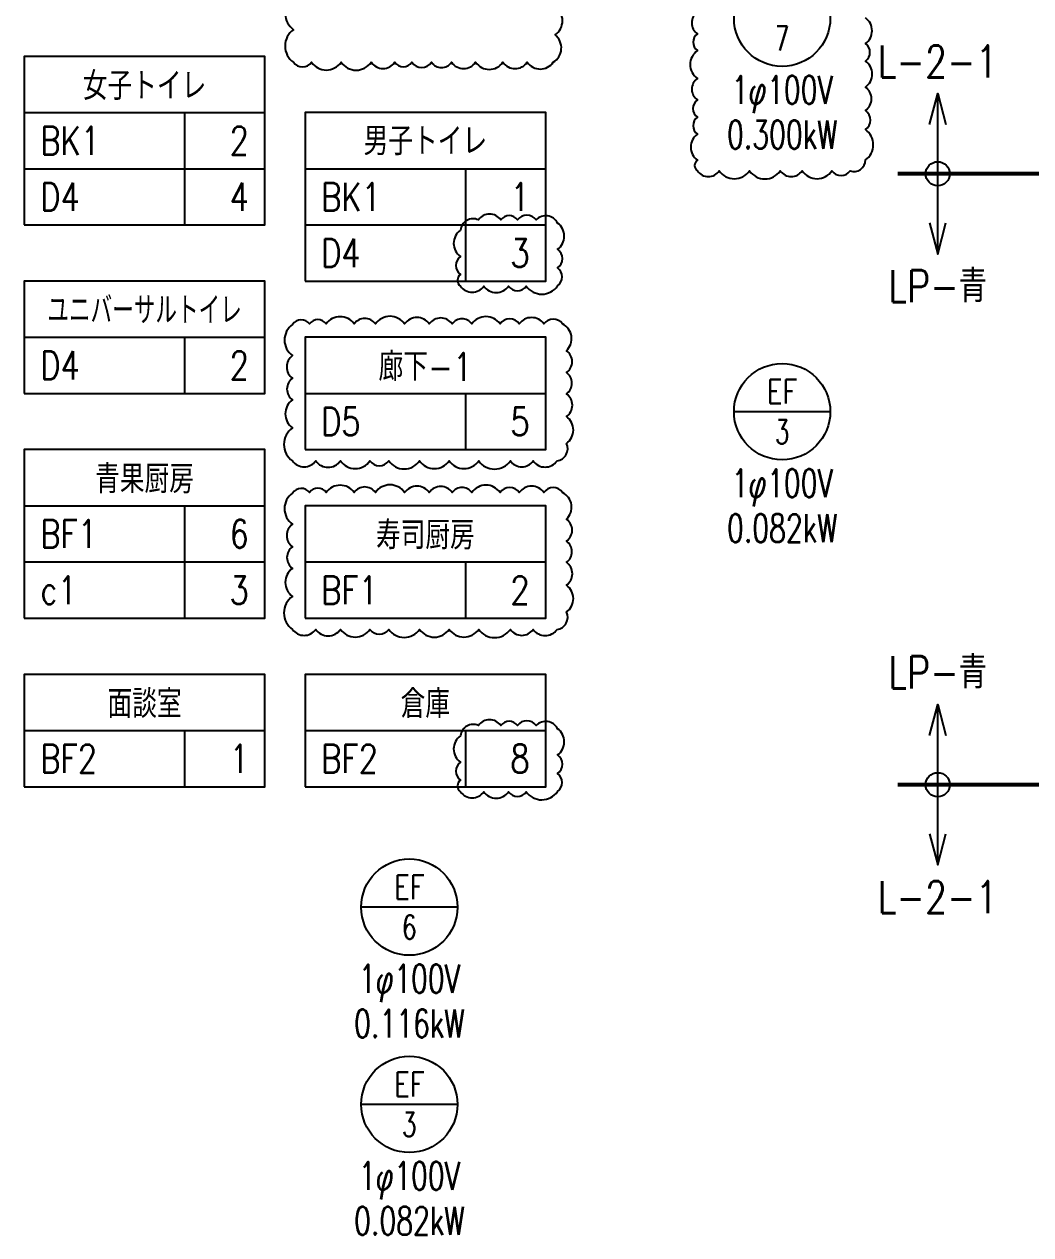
# Model space of a CAD drawing. Header units: millimetres. Extents: x 3999 to 176614, y 1464 to 57550.
# Drawn here: x 96715 to 109261, y 18767 to 33851 of the extents above; entities that cross this region are included whole.
import ezdxf
from ezdxf.enums import TextEntityAlignment as Align

# ---------------------------------------------------------------- set-up
doc = ezdxf.new("R2010")
doc.units = ezdxf.units.MM
doc.header["$LTSCALE"] = 0.2
doc.set_wipeout_variables(frame=1)
doc.linetypes.add('PHANTOM', pattern=[63.5, 31.75, -6.35, 6.35, -6.35, 6.35, -6.35])
for name, color, linetype in [('1_文字', 3, 'Continuous'), ('1_機器番号', 3, 'Continuous'), ('1_電源区画', 4, 'Continuous')]:
    doc.layers.add(name, color=color, linetype=linetype)
doc.layers.add('1_追加変更', color=10, linetype='Continuous', plot=False)
doc.styles.get("Standard").update_dxf_attribs({"font": 'simplex.shx', "width": 0.8, "bigfont": 'extfont2.shx'})

msp = doc.modelspace()

# ---------------------------------------------------------------- linework, layer by layer
at = {"layer": '1_文字', "lineweight": -3}
for p, q in [((96715, 32750), (99715, 32750)), ((98715, 32750), (98715, 31350)), ((96715, 32050), (99715, 32050)), ((100215, 32050), (103215, 32050)), ((102215, 32050), (102215, 30650)), ((100215, 31350), (103215, 31350)), ((96715, 29950), (99715, 29950)), ((98715, 29950), (98715, 29250)), ((96715, 27850), (99715, 27850)), ((98715, 27850), (98715, 26450)), ((96715, 27150), (99715, 27150)), ((100215, 27150), (103215, 27150)), ((102215, 27150), (102215, 26450)), ((96715, 25050), (99715, 25050)), ((98715, 25050), (98715, 24350)), ((100215, 25050), (103215, 25050)), ((102215, 25050), (102215, 24350))]:
    msp.add_line(p, q, dxfattribs=at)
for points in [[(96715, 31350), (99715, 31350), (99715, 33450), (96715, 33450)], [(100215, 30650), (103215, 30650), (103215, 32750), (100215, 32750)], [(96715, 29250), (99715, 29250), (99715, 30650), (96715, 30650)], [(96715, 26450), (99715, 26450), (99715, 28550), (96715, 28550)], [(100215, 26450), (103215, 26450), (103215, 27850), (100215, 27850)], [(96715, 24350), (99715, 24350), (99715, 25750), (96715, 25750)], [(100215, 24350), (103215, 24350), (103215, 25750), (100215, 25750)]]:
    msp.add_lwpolyline(points, close=True, dxfattribs=at)
at = {"layer": '1_追加変更'}
msp.add_lwpolyline([(100072, 34172, 0.520567), (100072, 33782, 0.520567), (100072, 33376, 0.520567), (100295, 33376, 0.520567), (100664, 33376, 0.520567), (101040, 33376, 0.520567), (101335, 33376, 0.520567), (101548, 33376, 0.520567), (101790, 33376, 0.520567), (102041, 33376, 0.520567), (102342, 33376, 0.520567), (102682, 33376, 0.520567), (102985, 33376, 0.520567), (103310, 33376, 0.520567), (103332, 33717, 0.520567), (103332, 34072, 0.520567)], format="xyb", dxfattribs=at)
for points in [[(102153, 30587, 0.520567), (102443, 30587, 0.520567), (102753, 30587, 0.520567), (102972, 30587, 0.520567), (103362, 30590, 0.520567), (103362, 30814, 0.520567), (103362, 31046, 0.520567), (103362, 31373, 0.520567), (103096, 31412, 0.520567), (102864, 31412, 0.520567), (102655, 31412, 0.520567), (102376, 31412, 0.520567), (102153, 31284, 0.520567), (102153, 30956, 0.520567), (102153, 30732, 0.520567)], [(100060, 26310, 0.520567), (100348, 26310, 0.520567), (100657, 26310, 0.520567), (101025, 26310, 0.520567), (101258, 26310, 0.520567), (101642, 26310, 0.520567), (102012, 26310, 0.520567), (102380, 26310, 0.520567), (102775, 26310, 0.520567), (103059, 26310, 0.520567), (103357, 26310, 0.520567), (103473, 26527, 0.520567), (103473, 26861, 0.520567), (103473, 27146, 0.520567), (103473, 27410, 0.520567), (103473, 27683, 0.520567), (103425, 28016, 0.520567), (103192, 28016, 0.520567), (102886, 28016, 0.520567), (102646, 28016, 0.520567), (102295, 28016, 0.520567), (102050, 28016, 0.520567), (101764, 28016, 0.520567), (101457, 28016, 0.520567), (101092, 28016, 0.520567), (100827, 28016, 0.520567), (100479, 28016, 0.520567), (100271, 28016, 0.520567), (100060, 28009, 0.520567), (100060, 27621, 0.520567), (100060, 27339, 0.520567), (100060, 27071, 0.520567), (100060, 26721, 0.520567)], [(102153, 24287, 0.520567), (102443, 24287, 0.520567), (102753, 24287, 0.520567), (102972, 24287, 0.520567), (103362, 24290, 0.520567), (103362, 24514, 0.520567), (103362, 24746, 0.520567), (103362, 25073, 0.520567), (103096, 25112, 0.520567), (102864, 25112, 0.520567), (102655, 25112, 0.520567), (102376, 25112, 0.520567), (102153, 24984, 0.520567), (102153, 24656, 0.520567), (102153, 24432, 0.520567)]]:
    msp.add_lwpolyline(points, format="xyb", close=True, dxfattribs=at)
at = {"layer": '1_電源区画'}
for p, q in [((108101, 30987), (108101, 32987)), ((108101, 23375), (108101, 25375))]:
    msp.add_line(p, q, dxfattribs=at)
for points in [[(107997, 32601), (108101, 32987), (108204, 32601)], [(107997, 31374), (108101, 30987), (108204, 31374)], [(107997, 24988), (108101, 25375), (108204, 24988)], [(107997, 23761), (108101, 23375), (108204, 23761)]]:
    msp.add_lwpolyline(points, dxfattribs=at)
at = {"layer": '1_電源区画', "linetype": 'PHANTOM', "const_width": 50}
msp.add_lwpolyline([(107601, 24375), (113101, 24375), (113101, 31987), (107601, 31987)], dxfattribs=at)
at = {"layer": '1_電源区画'}
for centre in [(108101, 31987), (108101, 24375)]:
    msp.add_circle(centre, 150, dxfattribs=at)

# ---------------------------------------------------------------- texts
at = {"layer": '1_文字', "lineweight": -3}
for s, width, p in [('女子トイレ', 0.8, (98215, 33100)), ('男子トイレ', 0.8, (101715, 32400)), ('ユニバーサルトイレ', 0.7, (98215, 30300)), ('青果厨房', 0.8, (98215, 28200)), ('寿司厨房', 0.8, (101715, 27500)), ('面談室', 0.8, (98215, 25400)), ('倉庫', 0.8, (101715, 25400))]:
    msp.add_text(s, height=350, dxfattribs=dict(at, width=width)).set_placement(p, align=Align.MIDDLE)
at = {"layer": '1_文字', "lineweight": -3, "width": 0.8}
for s, p in [('BK1', (96915, 32225)), ('D4', (96915, 31525)), ('BK1', (100415, 31525)), ('D4', (100415, 30825)), ('D4', (96915, 29425)), ('BF1', (96915, 27325)), ('c1', (96915, 26625)), ('BF1', (100415, 26625)), ('BF2', (96915, 24525)), ('BF2', (100415, 24525))]:
    msp.add_text(s, height=350, dxfattribs=at).set_placement(p)
for s, p in [('2', (99515, 32225)), ('4', (99515, 31525)), ('1', (103015, 31525)), ('3', (103015, 30825)), ('2', (99515, 29425)), ('6', (99515, 27325)), ('3', (99515, 26625)), ('2', (103015, 26625)), ('1', (99515, 24525)), ('8', (103015, 24525))]:
    msp.add_text(s, height=350, dxfattribs=at).set_placement(p, align=Align.RIGHT)
at = {"layer": '1_機器番号', "width": 0.7}
for s, p in [('1φ100V', (106162, 32975)), ('0.300kW', (106162, 32475)), ('0.082kW', (106162, 27573)), ('0.116kW', (101515, 21400)), ('0.082kW', (101515, 18942))]:
    msp.add_text(s, height=350, dxfattribs=at).set_placement(p, align=Align.MIDDLE)
at = {"layer": '1_電源区画', "width": 0.8}
for s, p in [('L-2-1', (108101, 33387)), ('LP-青', (108101, 30587)), ('LP-青', (108101, 25775)), ('L-2-1', (108101, 22975))]:
    msp.add_text(s, height=400, dxfattribs=at).set_placement(p, align=Align.MIDDLE_CENTER)

# ---------------------------------------------------------------- wipeouts: each hides what was drawn before it
for points in [[(100115, 30050), (103315, 30050), (103315, 28450), (100115, 28450)], [(106118, 29723), (106030, 29712), (105945, 29690), (105863, 29658), (105786, 29615), (105715, 29563), (105650, 29503), (105594, 29435), (105547, 29361), (105509, 29281), (105482, 29197), (105466, 29111), (105460, 29023), (105466, 28935), (105482, 28849), (105509, 28765), (105547, 28685), (105594, 28611), (105650, 28543), (105715, 28483), (105786, 28431), (105863, 28388), (105945, 28356), (106030, 28334), (106118, 28323), (106206, 28323), (106293, 28334), (106378, 28356), (106460, 28388), (106537, 28431), (106609, 28483), (106673, 28543), (106729, 28611), (106776, 28685), (106814, 28765), (106841, 28849), (106857, 28935), (106863, 29023), (106857, 29111), (106841, 29197), (106814, 29281), (106776, 29361), (106729, 29435), (106673, 29503), (106609, 29563), (106537, 29615), (106460, 29658), (106378, 29690), (106293, 29712), (106206, 29723)], [(101471, 23550), (101384, 23539), (101298, 23517), (101216, 23484), (101139, 23442), (101068, 23390), (101004, 23330), (100948, 23262), (100900, 23188), (100863, 23108), (100836, 23024), (100819, 22938), (100814, 22850), (100819, 22762), (100836, 22675), (100863, 22592), (100900, 22512), (100948, 22438), (101004, 22370), (101068, 22309), (101139, 22258), (101216, 22215), (101298, 22183), (101384, 22161), (101471, 22150), (101559, 22150), (101646, 22161), (101732, 22183), (101814, 22215), (101891, 22258), (101962, 22309), (102026, 22370), (102082, 22438), (102130, 22512), (102167, 22592), (102194, 22675), (102211, 22762), (102216, 22850), (102211, 22938), (102194, 23024), (102167, 23108), (102130, 23188), (102082, 23262), (102026, 23330), (101962, 23390), (101891, 23442), (101814, 23484), (101732, 23517), (101646, 23539), (101559, 23550)], [(101471, 21092), (101384, 21081), (101298, 21059), (101216, 21027), (101139, 20984), (101068, 20933), (101004, 20872), (100948, 20804), (100900, 20730), (100863, 20650), (100836, 20567), (100819, 20480), (100814, 20392), (100819, 20304), (100836, 20218), (100863, 20134), (100900, 20054), (100948, 19980), (101004, 19912), (101068, 19852), (101139, 19800), (101216, 19757), (101298, 19725), (101384, 19703), (101471, 19692), (101559, 19692), (101646, 19703), (101732, 19725), (101814, 19757), (101891, 19800), (101962, 19852), (102026, 19912), (102082, 19980), (102130, 20054), (102167, 20134), (102194, 20218), (102211, 20304), (102216, 20392), (102211, 20480), (102194, 20567), (102167, 20650), (102130, 20730), (102082, 20804), (102026, 20872), (101962, 20933), (101891, 20984), (101814, 21027), (101732, 21059), (101646, 21081), (101559, 21092)]]:
    msp.add_wipeout(points)

# ---------------------------------------------------------------- next in the draw order: linework, layer by layer
at = {"layer": '1_文字', "lineweight": -3}
for p, q in [((100215, 29250), (103215, 29250)), ((102215, 29250), (102215, 28550))]:
    msp.add_line(p, q, dxfattribs=at)
msp.add_lwpolyline([(100215, 28550), (103215, 28550), (103215, 29950), (100215, 29950)], close=True, dxfattribs=at)
at = {"layer": '1_機器番号'}
for p, q in [((106762, 29023), (105562, 29023)), ((102115, 22850), (100915, 22850)), ((102115, 20392), (100915, 20392))]:
    msp.add_line(p, q, dxfattribs=at)
for centre in [(106162, 29023), (101515, 22850), (101515, 20392)]:
    msp.add_circle(centre, 600, dxfattribs=at)
at = {"layer": '1_追加変更'}
msp.add_lwpolyline([(100060, 28410, 0.520567), (100348, 28410, 0.520567), (100657, 28410, 0.520567), (101025, 28410, 0.520567), (101258, 28410, 0.520567), (101642, 28410, 0.520567), (102012, 28410, 0.520567), (102380, 28410, 0.520567), (102775, 28410, 0.520567), (103059, 28410, 0.520567), (103357, 28410, 0.520567), (103473, 28627, 0.520567), (103473, 28961, 0.520567), (103473, 29246, 0.520567), (103473, 29510, 0.520567), (103473, 29783, 0.520567), (103425, 30116, 0.520567), (103192, 30116, 0.520567), (102886, 30116, 0.520567), (102646, 30116, 0.520567), (102295, 30116, 0.520567), (102050, 30116, 0.520567), (101764, 30116, 0.520567), (101457, 30116, 0.520567), (101092, 30116, 0.520567), (100827, 30116, 0.520567), (100479, 30116, 0.520567), (100271, 30116, 0.520567), (100060, 30109, 0.520567), (100060, 29721, 0.520567), (100060, 29439, 0.520567), (100060, 29171, 0.520567), (100060, 28821, 0.520567)], format="xyb", close=True, dxfattribs=at)

# ---------------------------------------------------------------- next in the draw order: texts
at = {"layer": '1_文字', "lineweight": -3, "width": 0.8}
msp.add_text('廊下-1', height=350, dxfattribs=at).set_placement((101715, 29600), align=Align.MIDDLE)
msp.add_text('D5', height=350, dxfattribs=at).set_placement((100415, 28725))
msp.add_text('5', height=350, dxfattribs=at).set_placement((103015, 28725), align=Align.RIGHT)
at = {"layer": '1_機器番号'}
for s, width, p in [('EF', 0.8, (106162, 29273)), ('3', 0.7, (106162, 28773)), ('EF', 0.8, (101515, 23100)), ('6', 0.7, (101515, 22600)), ('EF', 0.8, (101515, 20642)), ('3', 0.7, (101515, 20142))]:
    msp.add_text(s, height=300, dxfattribs=dict(at, width=width)).set_placement(p, align=Align.MIDDLE_CENTER)
at = {"layer": '1_機器番号', "width": 0.7}
for p in [(106162, 28073), (101515, 21900), (101515, 19442)]:
    msp.add_text('1φ100V', height=350, dxfattribs=at).set_placement(p, align=Align.MIDDLE)

# ---------------------------------------------------------------- next in the draw order: wipeouts: each hides what was drawn before it
msp.add_wipeout([(106118, 34625), (106030, 34614), (105945, 34592), (105863, 34559), (105786, 34517), (105715, 34465), (105650, 34405), (105594, 34337), (105547, 34262), (105509, 34183), (105482, 34099), (105466, 34012), (105460, 33925), (105466, 33837), (105482, 33750), (105509, 33666), (105547, 33587), (105594, 33512), (105650, 33444), (105715, 33384), (105786, 33332), (105863, 33290), (105945, 33258), (106030, 33236), (106118, 33225), (106206, 33225), (106293, 33236), (106378, 33258), (106460, 33290), (106537, 33332), (106609, 33384), (106673, 33444), (106729, 33512), (106776, 33587), (106814, 33666), (106841, 33750), (106857, 33837), (106863, 33925), (106857, 34012), (106841, 34099), (106814, 34183), (106776, 34262), (106729, 34337), (106673, 34405), (106609, 34465), (106537, 34517), (106460, 34559), (106378, 34592), (106293, 34614), (106206, 34625)])

# ---------------------------------------------------------------- next in the draw order: linework, layer by layer
at = {"layer": '1_機器番号'}
msp.add_circle((106162, 33925), 600, dxfattribs=at)
at = {"layer": '1_追加変更'}
msp.add_lwpolyline([(105106, 34002, 0.520567), (105106, 33731, 0.520567), (105106, 33522, 0.520567), (105106, 33174, 0.520567), (105106, 32907, 0.520567), (105106, 32691, 0.520567), (105106, 32481, 0.520567), (105106, 32158, 0.520567), (105106, 32023, 0.520567), (105378, 32023, 0.520567), (105756, 32023, 0.520567), (106139, 32023, 0.520567), (106411, 32023, 0.520567), (106783, 32023, 0.520567), (107009, 32023, 0.520567), (107200, 32159, 0.520567), (107200, 32537, 0.520567), (107200, 32774, 0.520567), (107200, 33067, 0.520567), (107200, 33392, 0.520567), (107200, 33610, 0.520567), (107200, 33930, 0.520567)], format="xyb", dxfattribs=at)

# ---------------------------------------------------------------- next in the draw order: texts
at = {"layer": '1_機器番号', "width": 0.7}
msp.add_text('7', height=300, dxfattribs=at).set_placement((106162, 33675), align=Align.MIDDLE_CENTER)

doc.saveas('drawing.dxf')
